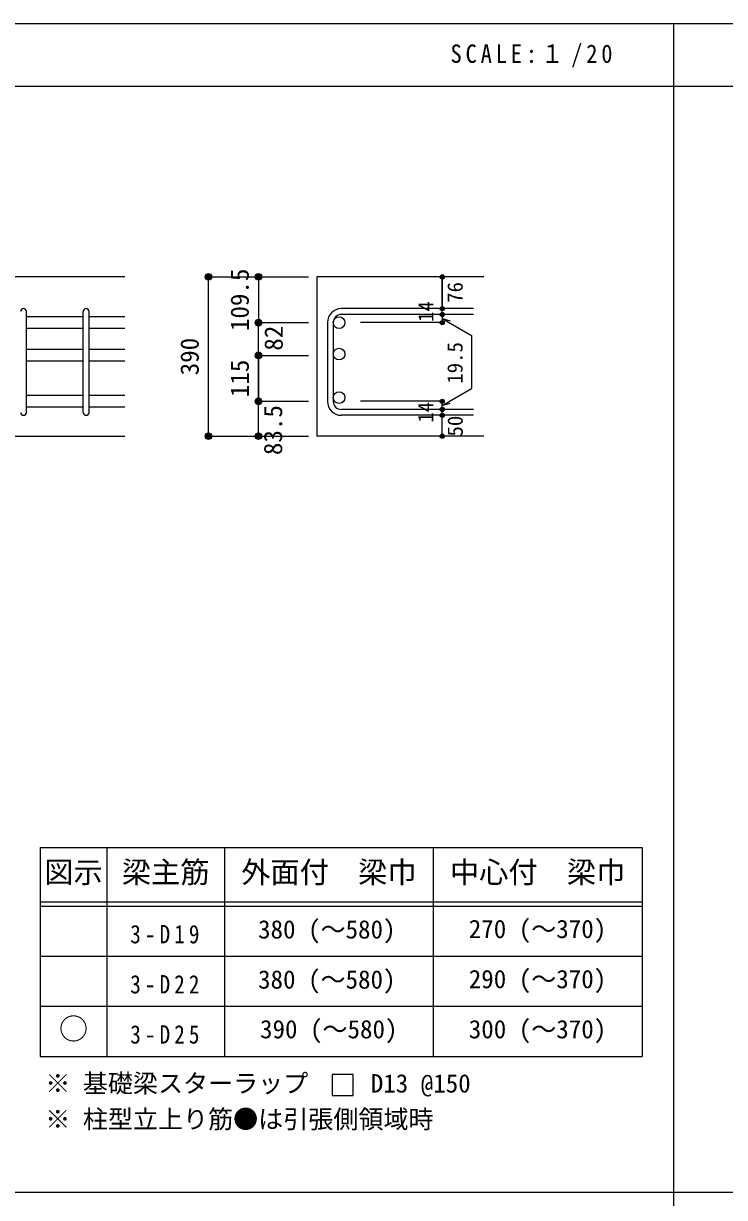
# Model space of a CAD drawing. Units: millimetres at full size, sheet at 1:20. Extents: x -3982 to 3969, y -2797 to 2801.
# Drawn here: x -2307 to -628, y -10 to 2801 of the extents above; entities that cross this region are included whole.
import ezdxf
from ezdxf.enums import TextEntityAlignment as Align

# ---------------------------------------------------------------- set-up
doc = ezdxf.new("R2010")
doc.units = ezdxf.units.MM
doc.header["$LTSCALE"] = 20
doc.header["$PDMODE"] = 32
doc.header["$PDSIZE"] = 10
for name, color, linetype in [('6-1_躯体線', 2, 'Continuous'), ('6-5_梁主筋', 7, 'Continuous'), ('6-6_S.T.P.', 7, 'Continuous'), ('6-7_文字', 7, 'Continuous'), ('6-D_寸法', 4, 'Continuous'), ('6-E_枠', 7, 'Continuous'), ('F-0_枠', 6, 'Continuous')]:
    doc.layers.add(name, color=color, linetype=linetype)
doc.styles.add('ＭＳ ゴシック', font='')
doc.styles.get('ＭＳ ゴシック').set_extended_font_data('MS Gothic')

msp = doc.modelspace()

# ---------------------------------------------------------------- linework, layer by layer
at = {"layer": '6-1_躯体線'}
for p, q in [((-2063.87, 2194.12), (-3263.87, 2194.12)), ((-1203.87, 2194.12), (-1603.87, 2194.12)), ((-1603.87, 2194.12), (-1603.87, 1812.62)), ((-2463.87, 1812.62), (-2063.87, 1812.62)), ((-1203.87, 1812.62), (-1603.87, 1812.62))]:
    msp.add_line(p, q, dxfattribs=at)
at = {"layer": '6-5_梁主筋'}
for p, q in [((-2163.87, 2098.51), (-2299.87, 2098.51)), ((-2063.87, 2098.51), (-2149.87, 2098.51)), ((-2163.87, 2070.51), (-2299.87, 2070.51)), ((-2063.87, 2070.51), (-2149.87, 2070.51)), ((-2163.87, 2020.12), (-2299.87, 2020.12)), ((-2063.87, 2020.12), (-2149.87, 2020.12)), ((-2163.87, 1992.12), (-2299.87, 1992.12)), ((-2063.87, 1992.12), (-2149.87, 1992.12)), ((-2163.87, 1910.12), (-2299.87, 1910.12)), ((-2063.87, 1910.12), (-2149.87, 1910.12)), ((-2163.87, 1882.12), (-2299.87, 1882.12)), ((-2063.87, 1882.12), (-2149.87, 1882.12))]:
    msp.add_line(p, q, dxfattribs=at)
at = {"layer": '6-5_梁主筋', "color": 3}
for centre in [(-1550.87, 2084.51), (-1550.87, 2009.12), (-1550.87, 1905.12)]:
    msp.add_circle(centre, 14, dxfattribs=at)
at = {"layer": '6-6_S.T.P.'}
for p, q in [((-2299.87, 1869.62), (-2299.87, 2111.01)), ((-2163.87, 1869.62), (-2163.87, 2111.01)), ((-2149.87, 1869.62), (-2149.87, 2111.01)), ((-1228.87, 2118.01), (-1545.37, 2118.01)), ((-1578.87, 2084.51), (-1578.87, 1896.12)), ((-1564.87, 2084.51), (-1564.87, 1896.12)), ((-1228.87, 2104.01), (-1545.37, 2104.01)), ((-1228.87, 1876.62), (-1545.37, 1876.62)), ((-1228.87, 1862.62), (-1545.37, 1862.62))]:
    msp.add_line(p, q, dxfattribs=at)
for centre, radius, start, end in [((-2306.87, 2111.01), 7, 0, 180), ((-2156.87, 2111.01), 7, 0, 180), ((-1545.37, 2084.51), 33.5, 90, 180), ((-1545.37, 2084.51), 19.5, 90, 180), ((-1545.37, 1896.12), 33.5, 180, 270), ((-1545.37, 1896.12), 19.5, 180, 270), ((-2306.87, 1869.62), 7, 180, 0), ((-2156.87, 1869.62), 7, 180, 0)]:
    msp.add_arc(centre, radius, start, end, dxfattribs=at)
at = {"layer": '6-7_文字'}
msp.add_lwpolyline([(-1567.37, 234.27), (-1517.37, 234.27), (-1517.37, 284.27), (-1567.37, 284.27)], close=True, dxfattribs=at)
at = {"layer": '6-D_寸法'}
for p, q in [((-1863.87, 2194.12), (-1743.87, 2194.12)), ((-1863.87, 2194.12), (-1743.87, 2194.12)), ((-1863.87, 2194.12), (-1743.87, 2194.12)), ((-1863.87, 1812.62), (-1863.87, 2194.12)), ((-1743.87, 2194.12), (-1623.87, 2194.12)), ((-1743.87, 2194.12), (-1623.87, 2194.12)), ((-1743.87, 2194.12), (-1743.87, 2084.51)), ((-1303.87, 2104.01), (-1303.87, 2118.01)), ((-1743.87, 2084.51), (-1623.87, 2084.51)), ((-1743.87, 2006.12), (-1743.87, 2084.51)), ((-1303.87, 2084.51), (-1499.95, 2084.51)), ((-1303.87, 2104.01), (-1303.87, 2084.51)), ((-1303.87, 2094.26), (-1233.81, 2053.81)), ((-1303.87, 2094.26), (-1284.55, 2089.09)), ((-1233.81, 2053.81), (-1233.81, 1926.82)), ((-1743.87, 2006.12), (-1623.87, 2006.12)), ((-1743.87, 2006.12), (-1743.87, 1896.12)), ((-1303.87, 1886.37), (-1233.81, 1926.82)), ((-1743.87, 1896.12), (-1623.87, 1896.12)), ((-1743.87, 1896.12), (-1623.87, 1896.12)), ((-1743.87, 1896.12), (-1623.87, 1896.12)), ((-1303.87, 1896.12), (-1499.95, 1896.12)), ((-1303.87, 1876.62), (-1303.87, 1896.12)), ((-1303.87, 1886.37), (-1284.55, 1891.55)), ((-1303.87, 1862.62), (-1303.87, 1876.62)), ((-1303.87, 1812.62), (-1303.87, 1862.62)), ((-1743.87, 1812.62), (-1623.87, 1812.62))]:
    msp.add_line(p, q, dxfattribs=at)
for points in [[(-1303.87, 2118.01), (-1303.87, 2194.12), (-1303.87, 2118.01)], [(-1743.87, 1896.12), (-1743.87, 2006.12), (-1743.87, 2084.51)], [(-1863.87, 1812.62), (-1743.87, 1812.62), (-1743.87, 1896.12)]]:
    msp.add_lwpolyline(points, dxfattribs=at)
for centre, radius in [((-1863.87, 2194.12), 8), ((-1863.87, 2194.12), 7.2), ((-1863.87, 2194.12), 6.4), ((-1863.87, 2194.12), 5.6), ((-1863.87, 2194.12), 4.8), ((-1863.87, 2194.12), 4), ((-1863.87, 2194.12), 3.2), ((-1863.87, 2194.12), 2.4), ((-1863.87, 2194.12), 1.6), ((-1863.87, 2194.12), 0.8), ((-1743.87, 2194.12), 8), ((-1743.87, 2194.12), 7.2), ((-1743.87, 2194.12), 6.4), ((-1743.87, 2194.12), 5.6), ((-1743.87, 2194.12), 4.8), ((-1743.87, 2194.12), 4), ((-1743.87, 2194.12), 3.2), ((-1743.87, 2194.12), 2.4), ((-1743.87, 2194.12), 1.6), ((-1743.87, 2194.12), 0.8), ((-1303.87, 2194.12), 4), ((-1303.87, 2194.12), 3.6), ((-1303.87, 2194.12), 3.2), ((-1303.87, 2194.12), 2.8), ((-1303.87, 2194.12), 2.4), ((-1303.87, 2194.12), 2), ((-1303.87, 2194.12), 1.6), ((-1303.87, 2194.12), 1.2), ((-1303.87, 2194.12), 0.8), ((-1303.87, 2194.12), 0.4), ((-1303.87, 2118.01), 4), ((-1303.87, 2118.01), 3.6), ((-1303.87, 2118.01), 3.2), ((-1303.87, 2118.01), 2.8), ((-1303.87, 2118.01), 2.4), ((-1303.87, 2118.01), 2), ((-1303.87, 2118.01), 1.6), ((-1303.87, 2118.01), 1.2), ((-1303.87, 2118.01), 0.8), ((-1303.87, 2118.01), 0.4), ((-1743.87, 2084.51), 8), ((-1743.87, 2084.51), 7.2), ((-1743.87, 2084.51), 6.4), ((-1743.87, 2084.51), 5.6), ((-1743.87, 2084.51), 4.8), ((-1743.87, 2084.51), 4), ((-1743.87, 2084.51), 3.2), ((-1743.87, 2084.51), 2.4), ((-1743.87, 2084.51), 1.6), ((-1743.87, 2084.51), 0.8), ((-1303.87, 2104.01), 4), ((-1303.87, 2084.51), 4), ((-1303.87, 2104.01), 3.6), ((-1303.87, 2084.51), 3.6), ((-1303.87, 2104.01), 3.2), ((-1303.87, 2084.51), 3.2), ((-1303.87, 2104.01), 2.8), ((-1303.87, 2084.51), 2.8), ((-1303.87, 2104.01), 2.4), ((-1303.87, 2084.51), 2.4), ((-1303.87, 2104.01), 2), ((-1303.87, 2084.51), 2), ((-1303.87, 2104.01), 1.6), ((-1303.87, 2084.51), 1.6), ((-1303.87, 2104.01), 1.2), ((-1303.87, 2084.51), 1.2), ((-1303.87, 2104.01), 0.8), ((-1303.87, 2084.51), 0.8), ((-1303.87, 2104.01), 0.4), ((-1303.87, 2084.51), 0.4), ((-1743.87, 2006.12), 8), ((-1743.87, 2006.12), 7.2), ((-1743.87, 2006.12), 6.4), ((-1743.87, 2006.12), 5.6), ((-1743.87, 2006.12), 4.8), ((-1743.87, 2006.12), 4), ((-1743.87, 2006.12), 3.2), ((-1743.87, 2006.12), 2.4), ((-1743.87, 2006.12), 1.6), ((-1743.87, 2006.12), 0.8), ((-1743.87, 1896.12), 8), ((-1743.87, 1896.12), 7.2), ((-1743.87, 1896.12), 6.4), ((-1743.87, 1896.12), 5.6), ((-1743.87, 1896.12), 4.8), ((-1743.87, 1896.12), 4), ((-1743.87, 1896.12), 3.2), ((-1743.87, 1896.12), 2.4), ((-1743.87, 1896.12), 1.6), ((-1743.87, 1896.12), 0.8), ((-1303.87, 1896.12), 4), ((-1303.87, 1896.12), 3.6), ((-1303.87, 1896.12), 3.2), ((-1303.87, 1896.12), 2.8), ((-1303.87, 1896.12), 2.4), ((-1303.87, 1896.12), 2), ((-1303.87, 1896.12), 1.6), ((-1303.87, 1896.12), 1.2), ((-1303.87, 1896.12), 0.8), ((-1303.87, 1896.12), 0.4), ((-1303.87, 1876.62), 4), ((-1303.87, 1862.62), 4), ((-1303.87, 1876.62), 3.6), ((-1303.87, 1862.62), 3.6), ((-1303.87, 1876.62), 3.2), ((-1303.87, 1862.62), 3.2), ((-1303.87, 1876.62), 2.8), ((-1303.87, 1862.62), 2.8), ((-1303.87, 1876.62), 2.4), ((-1303.87, 1862.62), 2.4), ((-1303.87, 1876.62), 2), ((-1303.87, 1862.62), 2), ((-1303.87, 1876.62), 1.6), ((-1303.87, 1862.62), 1.6), ((-1303.87, 1876.62), 1.2), ((-1303.87, 1862.62), 1.2), ((-1303.87, 1876.62), 0.8), ((-1303.87, 1862.62), 0.8), ((-1303.87, 1876.62), 0.4), ((-1303.87, 1862.62), 0.4), ((-1863.87, 1812.62), 8), ((-1863.87, 1812.62), 7.2), ((-1863.87, 1812.62), 6.4), ((-1863.87, 1812.62), 5.6), ((-1863.87, 1812.62), 4.8), ((-1863.87, 1812.62), 4), ((-1863.87, 1812.62), 3.2), ((-1863.87, 1812.62), 2.4), ((-1863.87, 1812.62), 1.6), ((-1863.87, 1812.62), 0.8), ((-1743.87, 1812.62), 8), ((-1743.87, 1812.62), 7.2), ((-1743.87, 1812.62), 6.4), ((-1743.87, 1812.62), 5.6), ((-1743.87, 1812.62), 4.8), ((-1743.87, 1812.62), 4), ((-1743.87, 1812.62), 3.2), ((-1743.87, 1812.62), 2.4), ((-1743.87, 1812.62), 1.6), ((-1743.87, 1812.62), 0.8), ((-1303.87, 1812.62), 4), ((-1303.87, 1812.62), 3.6), ((-1303.87, 1812.62), 3.2), ((-1303.87, 1812.62), 2.8), ((-1303.87, 1812.62), 2.4), ((-1303.87, 1812.62), 2), ((-1303.87, 1812.62), 1.6), ((-1303.87, 1812.62), 1.2), ((-1303.87, 1812.62), 0.8), ((-1303.87, 1812.62), 0.4)]:
    msp.add_circle(centre, radius, dxfattribs=at)
at = {"layer": '6-D_寸法', "color": 7}
for p in [(-1863.87, 2194.12), (-1743.87, 2194.12), (-1303.87, 2194.12), (-1303.87, 2118.01), (-1303.87, 2104.01), (-1743.87, 2084.51), (-1303.87, 2084.51), (-1743.87, 2006.12), (-1743.87, 1896.12), (-1303.87, 1896.12), (-1303.87, 1896.12), (-1303.87, 1876.62), (-1303.87, 1862.62), (-1863.87, 1812.62), (-1743.87, 1812.62), (-1303.87, 1812.62)]:
    msp.add_point(p, dxfattribs=at)
at = {"layer": '6-E_枠', "color": 3}
for p, q in [((-2267.02, 827.72), (-2267.02, 327.72)), ((-2267.02, 827.72), (-825.33, 827.72)), ((-825.33, 827.72), (-825.33, 327.72)), ((-2267.02, 327.72), (-825.33, 327.72))]:
    msp.add_line(p, q, dxfattribs=at)
at = {"layer": '6-E_枠'}
for p, q in [((-2107.02, 827.72), (-2107.02, 327.72)), ((-1825.33, 827.72), (-1825.33, 327.72)), ((-1325.33, 827.72), (-1325.33, 327.72)), ((-2267.02, 697.72), (-825.33, 697.72)), ((-2267.02, 687.72), (-825.33, 687.72)), ((-2267.02, 567.72), (-825.33, 567.72)), ((-2267.02, 447.72), (-825.33, 447.72))]:
    msp.add_line(p, q, dxfattribs=at)
at = {"layer": 'F-0_枠'}
msp.add_line((-3981.92, 2800.77), (3969.4, 2800.77), dxfattribs=at)
at = {"layer": 'F-0_枠', "color": 2}
for p, q in [((-749.76, 2800.77), (-749.76, -2796.83)), ((-3981.92, 2650.77), (2482.4, 2650.77)), ((2482.4, 1.97), (-3981.92, 1.97))]:
    msp.add_line(p, q, dxfattribs=at)

# ---------------------------------------------------------------- texts
at = {"layer": '6-7_文字', "color": 2, "style": 'ＭＳ ゴシック'}
for s, p in [('図示', (-2257.02, 727.72)), ('梁主筋', (-2071.17, 727.72)), ('外面付\u3000梁巾', (-1785.33, 727.72)), ('中心付\u3000梁巾', (-1285.33, 727.72)), ('○', (-2222.02, 352.72))]:
    msp.add_text(s, height=51.32, dxfattribs=at).set_placement(p, align=Align.BOTTOM_LEFT)
at = {"layer": '6-7_文字', "style": 'ＭＳ ゴシック'}
for s, p in [('380 (～580)', (-1745.02, 596.73)), ('270 (～370)', (-1240.33, 597.72)), ('380 (～580)', (-1745.02, 476.73)), ('290 (～370)', (-1240.33, 477.72)), ('390 (～580)', (-1740.33, 357.72)), ('300 (～370)', (-1240.33, 357.72)), ('※ 基礎梁スターラップ     D13 @150', (-2254.64, 228)), ('※ 柱型立上り筋●は引張側領域時', (-2254.64, 142.33))]:
    msp.add_text(s, height=43.99, dxfattribs=at).set_placement(p, align=Align.BOTTOM_LEFT)
at = {"layer": '6-7_文字', "color": 2, "insert": (-1283.99, 2695.77), "char_height": 43.99, "attachment_point": 7, "style": 'ＭＳ ゴシック'}
msp.add_mtext('\\T1.34;\\W0.9;SCALE:１/20', dxfattribs=at)
at = {"layer": '6-7_文字', "char_height": 43.99, "attachment_point": 7, "style": 'ＭＳ ゴシック'}
for s, insert in [('\\T1.38;\\W0.85;3-D19', (-2051.17, 597.72)), ('\\T1.38;\\W0.85;3-D22', (-2051.17, 477.72)), ('\\T1.38;\\W0.85;3-D25', (-2051.17, 357.72))]:
    msp.add_mtext(s, dxfattribs=dict(at, insert=insert))
at = {"layer": '6-D_寸法', "style": 'ＭＳ ゴシック'}
for s, height, p in [('109.5', 43.99, (-1753.87, 2064.32)), ('76', 36.66, (-1243.89, 2131.86)), ('14', 36.66, (-1313.87, 2086.09)), ('82', 43.99, (-1672.6, 2017.31)), ('390', 43.99, (-1873.87, 1958.37)), ('19.5', 36.66, (-1244.08, 1938.24)), ('115', 43.99, (-1753.87, 1906.12)), ('83.5', 43.99, (-1674.09, 1767.35)), ('14', 36.66, (-1314.53, 1844.95)), ('50', 36.66, (-1243.79, 1811.83))]:
    msp.add_text(s, height=height, rotation=90, dxfattribs=at).set_placement(p, align=Align.BOTTOM_LEFT)

doc.saveas('drawing.dxf')
